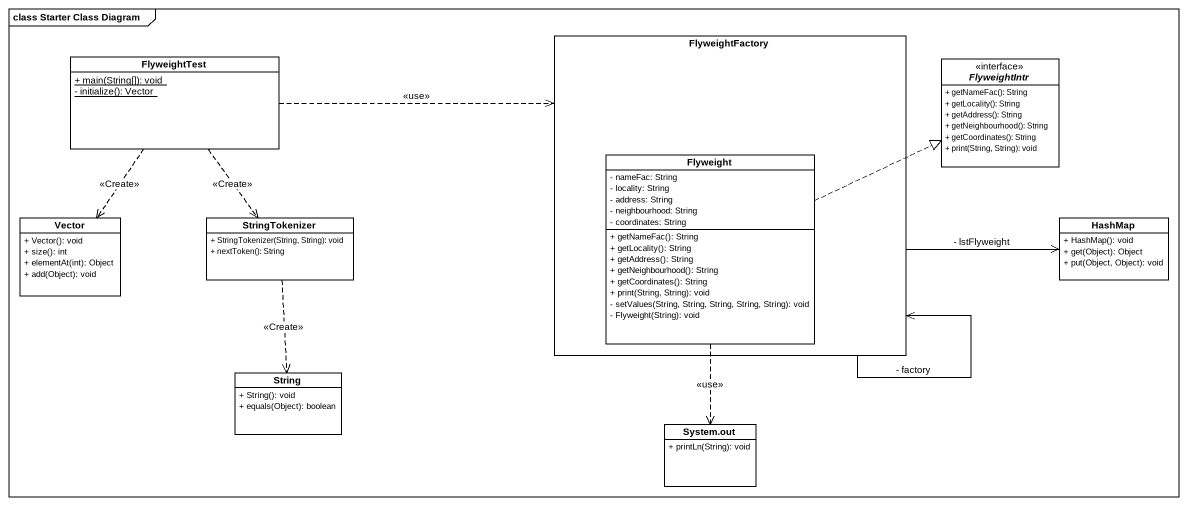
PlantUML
@startuml
mainframe class Starter Class Diagram
hide circle
hide empty members
skinparam classAttributeIconSize 0
rectangle FlyweightFactory {
  class Flyweight {
    - nameFac: String
    - locality: String
    - address: String
    - neighbourhood: String
    - coordinates: String
    + getNameFac(): String
    + getLocality(): String
    + getAddress(): String
    + getNeighbourhood(): String
    + getCoordinates(): String
    + print(String, String): void
    - setValues(String, String, String, String, String): void
    - Flyweight(String): void
  }
}
class FlyweightTest {
  {static} + main(String[]): void
  {static} - initialize(): Vector
}
interface FlyweightIntr {
  + getNameFac(): String
  + getLocality(): String
  + getAddress(): String
  + getNeighbourhood(): String
  + getCoordinates(): String
  + print(String, String): void
}
class Vector {
  + Vector(): void
  + size(): int
  + elementAt(int): Object
  + add(Object): void
}
class StringTokenizer {
  + StringTokenizer(String, String): void
  + nextToken(): String
}
class HashMap {
  + HashMap(): void
  + get(Object): Object
  + put(Object, Object): void
}
class String {
  + String(): void
  + equals(Object): boolean
}
class "System.out" as System_out {
  + printLn(String): void
}
FlyweightFactory --> FlyweightFactory : - factory
FlyweightFactory -right-> HashMap : - lstFlyweight
FlyweightTest .right.> FlyweightFactory : <<use>>
FlyweightTest ..> Vector : <<Create>>
FlyweightTest ..> StringTokenizer : <<Create>>
Flyweight .right.|> FlyweightIntr
Flyweight ..> System_out : <<use>>
StringTokenizer ..> String : <<Create>>
@enduml
